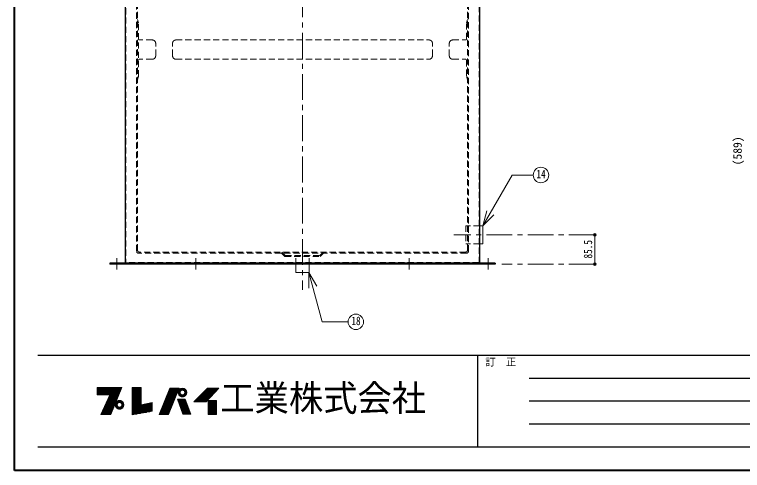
# Model space of a CAD drawing. Units: millimetres at full size, sheet at 1:15; details may follow other scales. Extents: x -3184 to 2891, y -2037 to 2178.
# Drawn here: x -3184 to -1067, y -2037 to -712 of the extents above; entities that cross this region are included whole.
import ezdxf
from ezdxf.enums import TextEntityAlignment as Align

# ---------------------------------------------------------------- set-up
doc = ezdxf.new("R2010")
doc.units = ezdxf.units.MM
doc.header["$LTSCALE"] = 15
doc.header["$PDMODE"] = 32
doc.header["$PDSIZE"] = 7.5
doc.linetypes.add('CHAIN1', pattern=[8, 5, -1, 1, -1])
doc.linetypes.add('DASHED1', pattern=[1.8, 1.2, -0.6])
doc.layers.add('0-0', color=7, linetype='Continuous', lineweight=18)
doc.styles.add('ＭＳ ゴシック', font='')
doc.styles.get('ＭＳ ゴシック').set_extended_font_data('MS Gothic')

msp = doc.modelspace()

# ---------------------------------------------------------------- linework, layer by layer
at = {"layer": '0-0', "color": 1, "lineweight": 40}
for p, q in [((-3184.2, -2037.13), (-3184.2, 2177.87)), ((2890.8, -2037.13), (-3184.2, -2037.13))]:
    msp.add_line(p, q, dxfattribs=at)
at = {"layer": '0-0', "color": 4, "linetype": 'CHAIN1', "lineweight": 9}
for p, q in [((-2346.7, 195.37), (-2346.7, -1512.13)), ((-1496.7, -1352.13), (-1906.7, -1352.13)), ((-2886.7, -1419.63), (-2886.7, -1452.63)), ((-2656.7, -1419.63), (-2656.7, -1452.63)), ((-2036.7, -1419.63), (-2036.7, -1452.63)), ((-1806.7, -1419.63), (-1806.7, -1452.63)), ((-1496.7, -1437.63), (-1766.7, -1437.63))]:
    msp.add_line(p, q, dxfattribs=at)
at = {"layer": '0-0', "color": 5, "lineweight": 25}
for p, q in [((-2862.2, -227.13), (-2862.2, -1432.63)), ((-1831.2, -1432.63), (-1831.2, -264.63)), ((-2906.7, -1434.63), (-2906.7, -1437.63)), ((-1786.7, -1434.63), (-2906.7, -1434.63))]:
    msp.add_line(p, q, dxfattribs=at)
at = {"layer": '0-0', "linetype": 'DASHED1'}
for p, q in [((-1866.7, -1397.13), (-1866.7, -225.13)), ((-1863.7, -1400.13), (-1863.7, -227.13)), ((-1833.2, -228.13), (-1833.2, -1431.63)), ((-2860.2, -612.17), (-2860.2, -1431.63)), ((-2829.7, -597.91), (-2829.7, -1400.13)), ((-2826.7, -1397.13), (-2826.7, -596.48)), ((-2724.7, -831.63), (-2724.7, -795.63)), ((-2714.7, -785.63), (-1978.7, -785.63)), ((-1968.7, -831.63), (-1968.7, -795.63)), ((-2714.7, -841.63), (-1978.7, -841.63)), ((-1868.7, -1405.13), (-2824.7, -1405.13)), ((-1871.7, -1402.13), (-2821.7, -1402.13)), ((-1834.2, -1432.63), (-2859.2, -1432.63)), ((-2842.2, -1434.63), (-2842.2, -1432.63)), ((-2663.7, -1434.63), (-2663.7, -1437.63)), ((-2649.7, -1434.63), (-2649.7, -1437.63)), ((-2043.7, -1434.63), (-2043.7, -1437.63)), ((-2029.7, -1434.63), (-2029.7, -1437.63)), ((-1851.2, -1434.63), (-1851.2, -1432.63))]:
    msp.add_line(p, q, dxfattribs=at)
at = {"layer": '0-0', "color": 4, "linetype": 'DASHED1', "lineweight": 9}
for p, q in [((-2826.7, -725.63), (-2823.7, -735.63)), ((-2823.7, -891.63), (-2823.7, -735.63)), ((-1866.7, -725.63), (-1869.7, -735.63)), ((-1869.7, -782.63), (-1869.7, -735.63)), ((-2783.7, -785.63), (-2820.7, -785.63)), ((-2773.7, -831.63), (-2773.7, -795.63)), ((-1919.7, -831.63), (-1919.7, -795.63)), ((-1909.7, -785.63), (-1872.7, -785.63)), ((-2783.7, -841.63), (-2820.7, -841.63)), ((-1909.7, -841.63), (-1872.7, -841.63)), ((-1869.7, -844.63), (-1869.7, -891.63)), ((-2826.7, -901.63), (-2823.7, -891.63)), ((-1866.7, -901.63), (-1869.7, -891.63)), ((-1871.7, -1325.63), (-1871.7, -1378.63)), ((-1831.2, -1325.63), (-1871.7, -1325.63)), ((-1831.2, -1378.63), (-1871.7, -1378.63)), ((-2406.7, -1402.13), (-2396.7, -1412.13)), ((-2396.7, -1412.13), (-2296.7, -1412.13)), ((-2365.7, -1437.63), (-2365.7, -1412.13)), ((-2327.7, -1437.63), (-2327.7, -1412.13)), ((-2286.7, -1402.13), (-2296.7, -1412.13)), ((-2285.46, -1405.13), (-2295.46, -1415.13)), ((-2893.7, -1434.63), (-2893.7, -1437.63)), ((-2879.7, -1434.63), (-2879.7, -1437.63)), ((-1813.7, -1434.63), (-1813.7, -1437.63)), ((-1799.7, -1434.63), (-1799.7, -1437.63))]:
    msp.add_line(p, q, dxfattribs=at)
at = {"layer": '0-0'}
for p, q in [((-1821.91, -1326.01), (-1736.64, -1178.32)), ((-1675.67, -1178.32), (-1736.64, -1178.32)), ((-1821.91, -1326.01), (-1810.26, -1282.54)), ((-1821.91, -1326.01), (-1790.09, -1294.19)), ((-1821.7, -1325.63), (-1831.2, -1325.63)), ((-2365.7, -1437.63), (-2365.7, -1462.13)), ((-2327.7, -1437.63), (-2327.7, -1462.13)), ((-2365.7, -1462.13), (-2327.7, -1462.13)), ((-2327.83, -1461.98), (-2305.33, -1500.95)), ((-2327.83, -1461.98), (-2327.83, -1506.98)), ((-2943.56, -1797.43), (-2872.44, -1797.43)), ((-2943.56, -1798.06), (-2872.71, -1798.06)), ((-2943.56, -1799), (-2873.1, -1799)), ((-2904.5, -1874.92), (-2872.05, -1796.48)), ((-2842.13, -1796.17), (-2842.13, -1875.86)), ((-2815.98, -1796.17), (-2842.13, -1796.17)), ((-2842.13, -1797.43), (-2815.98, -1797.43)), ((-2842.13, -1798.06), (-2815.98, -1798.06)), ((-2842.13, -1799), (-2815.98, -1799)), ((-2732.19, -1797.74), (-2763.69, -1874.29)), ((-2736.92, -1874.29), (-2705.1, -1797.74)), ((-2732.71, -1799), (-2705.63, -1799)), ((-2732.19, -1797.74), (-2705.1, -1797.74)), ((-2701.14, -1799), (-2690.8, -1799)), ((-2626.67, -1837.43), (-2589.81, -1797.74)), ((-2624.46, -1799), (-2590.98, -1799)), ((-2943.56, -1799.95), (-2873.49, -1799.95)), ((-2943.56, -1800.89), (-2873.88, -1800.89)), ((-2943.56, -1802.15), (-2874.4, -1802.15)), ((-2874.79, -1803.1), (-2943.56, -1803.1)), ((-2943.56, -1804.04), (-2875.18, -1804.04)), ((-2943.56, -1804.99), (-2875.57, -1804.99)), ((-2943.56, -1805.93), (-2875.96, -1805.93)), ((-2943.56, -1806.88), (-2876.35, -1806.88)), ((-2943.56, -1807.51), (-2876.61, -1807.51)), ((-2943.56, -1808.77), (-2877.14, -1808.77)), ((-2943.56, -1809.71), (-2877.53, -1809.71)), ((-2943.56, -1810.66), (-2877.92, -1810.66)), ((-2943.56, -1811.6), (-2878.31, -1811.6)), ((-2943.56, -1812.55), (-2878.7, -1812.55)), ((-2943.56, -1813.49), (-2879.09, -1813.49)), ((-2943.56, -1814.44), (-2879.48, -1814.44)), ((-2943.56, -1815.38), (-2879.87, -1815.38)), ((-2943.56, -1816.33), (-2880.26, -1816.33)), ((-2907.02, -1817.59), (-2943.56, -1817.59)), ((-2933.48, -1874.92), (-2907.02, -1817.59)), ((-2881.7, -1819.79), (-2908.04, -1819.79)), ((-2881.18, -1818.53), (-2907.46, -1818.53)), ((-2880.78, -1817.59), (-2907.02, -1817.59)), ((-2842.13, -1799.95), (-2815.98, -1799.95)), ((-2842.13, -1800.89), (-2815.98, -1800.89)), ((-2842.13, -1802.15), (-2815.98, -1802.15)), ((-2842.13, -1803.1), (-2815.98, -1803.1)), ((-2842.13, -1804.04), (-2815.98, -1804.04)), ((-2842.13, -1804.99), (-2815.98, -1804.99)), ((-2842.13, -1805.93), (-2815.98, -1805.93)), ((-2842.13, -1806.88), (-2815.98, -1806.88)), ((-2842.13, -1807.51), (-2815.98, -1807.51)), ((-2842.13, -1808.77), (-2815.98, -1808.77)), ((-2842.13, -1809.71), (-2815.98, -1809.71)), ((-2842.13, -1810.66), (-2815.98, -1810.66)), ((-2842.13, -1811.6), (-2815.98, -1811.6)), ((-2842.13, -1812.55), (-2815.98, -1812.55)), ((-2842.13, -1813.49), (-2815.98, -1813.49)), ((-2842.13, -1814.44), (-2815.98, -1814.44)), ((-2842.13, -1815.38), (-2815.98, -1815.38)), ((-2842.13, -1816.33), (-2815.98, -1816.33)), ((-2842.13, -1817.59), (-2815.98, -1817.59)), ((-2842.13, -1818.53), (-2815.98, -1818.53)), ((-2842.13, -1819.79), (-2815.98, -1819.79)), ((-2741.27, -1819.79), (-2714.27, -1819.79)), ((-2740.75, -1818.53), (-2713.75, -1818.53)), ((-2740.36, -1817.59), (-2713.35, -1817.59)), ((-2739.84, -1816.33), (-2712.83, -1816.33)), ((-2739.45, -1815.38), (-2712.44, -1815.38)), ((-2739.06, -1814.44), (-2712.04, -1814.44)), ((-2738.68, -1813.49), (-2711.65, -1813.49)), ((-2738.29, -1812.55), (-2711.26, -1812.55)), ((-2737.86, -1811.6), (-2710.86, -1811.6)), ((-2737.51, -1810.66), (-2710.47, -1810.66)), ((-2737.12, -1809.71), (-2710.08, -1809.71)), ((-2736.73, -1808.77), (-2709.69, -1808.77)), ((-2736.21, -1807.51), (-2709.16, -1807.51)), ((-2735.95, -1806.88), (-2708.9, -1806.88)), ((-2735.56, -1805.93), (-2708.51, -1805.93)), ((-2735.18, -1804.99), (-2708.12, -1804.99)), ((-2734.79, -1804.04), (-2707.72, -1804.04)), ((-2734.4, -1803.1), (-2707.33, -1803.1)), ((-2734.01, -1802.15), (-2706.94, -1802.15)), ((-2733.49, -1800.89), (-2706.41, -1800.89)), ((-2733.1, -1799.95), (-2706.05, -1799.95)), ((-2708.72, -1810.66), (-2702.72, -1810.66)), ((-2708.66, -1809.4), (-2702.6, -1809.4)), ((-2708.62, -1812.23), (-2702.53, -1812.23)), ((-2708.4, -1807.82), (-2702.09, -1807.82)), ((-2708.32, -1813.81), (-2701.94, -1813.81)), ((-2707.81, -1805.93), (-2700.79, -1805.93)), ((-2707.81, -1815.38), (-2700.79, -1815.38)), ((-2707.23, -1804.67), (-2699.09, -1804.67)), ((-2707.05, -1816.96), (-2698.39, -1816.96)), ((-2706.24, -1803.1), (-2685.7, -1803.1)), ((-2706, -1818.53), (-2685.94, -1818.53)), ((-2705.18, -1801.84), (-2686.76, -1801.84)), ((-2704.86, -1819.79), (-2687.07, -1819.79)), ((-2703.35, -1800.26), (-2688.59, -1800.26)), ((-2684.88, -1816.96), (-2693.55, -1816.96)), ((-2684.71, -1804.67), (-2692.85, -1804.67)), ((-2684.13, -1805.93), (-2691.15, -1805.93)), ((-2684.13, -1815.38), (-2691.15, -1815.38)), ((-2683.61, -1813.81), (-2690, -1813.81)), ((-2683.54, -1807.82), (-2689.84, -1807.82)), ((-2683.32, -1812.23), (-2689.41, -1812.23)), ((-2683.28, -1809.4), (-2689.34, -1809.4)), ((-2689.22, -1810.66), (-2683.22, -1810.66)), ((-2645.25, -1819.79), (-2610.29, -1819.79)), ((-2643.99, -1818.53), (-2609.12, -1818.53)), ((-2643.05, -1817.59), (-2608.24, -1817.59)), ((-2641.79, -1816.33), (-2607.07, -1816.33)), ((-2640.84, -1815.38), (-2606.19, -1815.38)), ((-2639.9, -1814.44), (-2605.32, -1814.44)), ((-2638.95, -1813.49), (-2604.44, -1813.49)), ((-2638.01, -1812.55), (-2603.56, -1812.55)), ((-2637.06, -1811.6), (-2602.68, -1811.6)), ((-2636.12, -1810.66), (-2601.81, -1810.66)), ((-2635.17, -1809.71), (-2600.84, -1809.71)), ((-2634.23, -1808.77), (-2600.05, -1808.77)), ((-2632.97, -1807.51), (-2598.88, -1807.51)), ((-2632.34, -1806.88), (-2598.3, -1806.88)), ((-2631.39, -1805.93), (-2597.42, -1805.93)), ((-2630.45, -1804.99), (-2596.54, -1804.99)), ((-2629.5, -1804.04), (-2595.66, -1804.04)), ((-2628.56, -1803.1), (-2594.79, -1803.1)), ((-2627.61, -1802.15), (-2593.91, -1802.15)), ((-2626.35, -1800.89), (-2592.74, -1800.89)), ((-2625.41, -1799.95), (-2591.86, -1799.95)), ((-2890.69, -1841.53), (-2918.07, -1841.53)), ((-2890.04, -1839.95), (-2917.34, -1839.95)), ((-2889.51, -1838.69), (-2916.76, -1838.69)), ((-2888.86, -1837.12), (-2916.03, -1837.12)), ((-2915.45, -1835.86), (-2888.34, -1835.86)), ((-2887.69, -1834.28), (-2914.72, -1834.28)), ((-2887.04, -1832.71), (-2914, -1832.71)), ((-2886.52, -1831.45), (-2913.42, -1831.45)), ((-2912.69, -1829.87), (-2885.87, -1829.87)), ((-2885.34, -1828.61), (-2912.11, -1828.61)), ((-2884.82, -1827.35), (-2911.43, -1827.35)), ((-2910.8, -1825.78), (-2884.17, -1825.78)), ((-2883.65, -1824.52), (-2910.22, -1824.52)), ((-2883, -1822.94), (-2909.49, -1822.94)), ((-2882.61, -1822), (-2909.05, -1822)), ((-2882.09, -1820.74), (-2908.47, -1820.74)), ((-2890.51, -1841.53), (-2883.49, -1841.53)), ((-2889.75, -1839.95), (-2881.09, -1839.95)), ((-2888.94, -1838.69), (-2868.4, -1838.69)), ((-2887.56, -1837.12), (-2869.77, -1837.12)), ((-2886.05, -1835.86), (-2871.29, -1835.86)), ((-2883.06, -1834.28), (-2874.28, -1834.28)), ((-2867.58, -1839.95), (-2876.25, -1839.95)), ((-2866.83, -1841.53), (-2873.85, -1841.53)), ((-2842.13, -1820.74), (-2815.98, -1820.74)), ((-2842.13, -1822), (-2815.98, -1822)), ((-2842.13, -1822.94), (-2815.98, -1822.94)), ((-2842.13, -1824.52), (-2815.98, -1824.52)), ((-2842.13, -1825.78), (-2815.98, -1825.78)), ((-2842.13, -1827.35), (-2815.98, -1827.35)), ((-2842.13, -1828.61), (-2815.98, -1828.61)), ((-2842.13, -1829.87), (-2815.98, -1829.87)), ((-2842.13, -1831.45), (-2815.98, -1831.45)), ((-2842.13, -1832.71), (-2815.98, -1832.71)), ((-2842.13, -1834.28), (-2815.98, -1834.28)), ((-2842.13, -1835.86), (-2815.98, -1835.86)), ((-2842.13, -1837.12), (-2815.98, -1837.12)), ((-2842.13, -1838.69), (-2815.98, -1838.69)), ((-2842.13, -1839.95), (-2815.98, -1839.95)), ((-2842.13, -1841.53), (-2815.98, -1841.53)), ((-2783.54, -1841.53), (-2792, -1841.53)), ((-2750.21, -1841.53), (-2723.3, -1841.53)), ((-2749.56, -1839.95), (-2722.65, -1839.95)), ((-2749.05, -1838.69), (-2722.12, -1838.69)), ((-2748.4, -1837.12), (-2721.47, -1837.12)), ((-2747.88, -1835.86), (-2720.95, -1835.86)), ((-2747.23, -1834.28), (-2720.29, -1834.28)), ((-2746.58, -1832.71), (-2719.64, -1832.71)), ((-2746.05, -1831.45), (-2719.11, -1831.45)), ((-2745.42, -1829.87), (-2718.46, -1829.87)), ((-2744.9, -1828.61), (-2717.93, -1828.61)), ((-2744.38, -1827.35), (-2717.41, -1827.35)), ((-2743.73, -1825.78), (-2716.76, -1825.78)), ((-2743.21, -1824.52), (-2716.23, -1824.52)), ((-2742.56, -1822.94), (-2715.58, -1822.94)), ((-2742.18, -1822), (-2715.19, -1822)), ((-2741.66, -1820.74), (-2714.66, -1820.74)), ((-2709.72, -1829.87), (-2687.66, -1829.87)), ((-2709.17, -1831.45), (-2687.08, -1831.45)), ((-2708.73, -1832.71), (-2686.62, -1832.71)), ((-2708.19, -1834.28), (-2686.04, -1834.28)), ((-2707.64, -1835.86), (-2685.46, -1835.86)), ((-2707.2, -1837.12), (-2684.99, -1837.12)), ((-2706.65, -1838.69), (-2684.41, -1838.69)), ((-2706.22, -1839.95), (-2683.95, -1839.95)), ((-2705.67, -1841.53), (-2683.36, -1841.53)), ((-2702.37, -1821.68), (-2689.57, -1821.68)), ((-2699.38, -1822.94), (-2692.56, -1822.94)), ((-2671.4, -1873.97), (-2687.78, -1829.56)), ((-2662.89, -1837.43), (-2626.67, -1837.43)), ((-2661.32, -1835.86), (-2625.21, -1835.86)), ((-2659.74, -1834.28), (-2623.74, -1834.28)), ((-2658.17, -1832.71), (-2622.28, -1832.71)), ((-2656.91, -1831.45), (-2621.11, -1831.45)), ((-2655.33, -1829.87), (-2619.65, -1829.87)), ((-2654.07, -1828.61), (-2618.48, -1828.61)), ((-2652.81, -1827.35), (-2617.31, -1827.35)), ((-2651.24, -1825.78), (-2615.85, -1825.78)), ((-2649.98, -1824.52), (-2614.68, -1824.52)), ((-2648.4, -1822.94), (-2613.21, -1822.94)), ((-2647.46, -1822), (-2612.34, -1822)), ((-2646.2, -1820.74), (-2611.17, -1820.74)), ((-2621, -1835.86), (-2597.06, -1835.86)), ((-2621, -1837.12), (-2597.06, -1837.12)), ((-2621, -1838.69), (-2597.06, -1838.69)), ((-2621, -1839.95), (-2597.06, -1839.95)), ((-2621, -1841.53), (-2597.06, -1841.53)), ((-2899.55, -1862.95), (-2927.95, -1862.95)), ((-2899.03, -1861.69), (-2927.37, -1861.69)), ((-2898.37, -1860.11), (-2926.65, -1860.11)), ((-2897.72, -1858.54), (-2925.92, -1858.54)), ((-2897.07, -1856.96), (-2925.19, -1856.96)), ((-2896.42, -1855.39), (-2924.47, -1855.39)), ((-2895.9, -1854.13), (-2923.88, -1854.13)), ((-2895.25, -1852.55), (-2923.16, -1852.55)), ((-2894.6, -1850.98), (-2922.43, -1850.98)), ((-2893.81, -1849.09), (-2921.51, -1849.09)), ((-2893.29, -1847.83), (-2920.98, -1847.83)), ((-2892.64, -1846.25), (-2920.25, -1846.25)), ((-2919.67, -1844.99), (-2892.12, -1844.99)), ((-2891.47, -1843.42), (-2918.94, -1843.42)), ((-2891.42, -1846.25), (-2885.42, -1846.25)), ((-2891.36, -1844.99), (-2885.3, -1844.99)), ((-2891.32, -1847.83), (-2885.23, -1847.83)), ((-2891.1, -1843.42), (-2884.79, -1843.42)), ((-2891.1, -1849.09), (-2884.79, -1849.09)), ((-2890.51, -1850.98), (-2883.49, -1850.98)), ((-2889.75, -1852.55), (-2881.09, -1852.55)), ((-2888.7, -1854.13), (-2868.64, -1854.13)), ((-2887.56, -1855.39), (-2869.77, -1855.39)), ((-2885.59, -1856.96), (-2871.75, -1856.96)), ((-2882.08, -1858.54), (-2875.26, -1858.54)), ((-2867.58, -1852.55), (-2876.25, -1852.55)), ((-2866.83, -1850.98), (-2873.85, -1850.98)), ((-2866.24, -1843.42), (-2872.54, -1843.42)), ((-2866.24, -1849.09), (-2872.54, -1849.09)), ((-2866.02, -1847.83), (-2872.11, -1847.83)), ((-2865.98, -1844.99), (-2872.04, -1844.99)), ((-2871.92, -1846.25), (-2865.92, -1846.25)), ((-2842.13, -1843.42), (-2815.98, -1843.42)), ((-2842.13, -1844.99), (-2815.98, -1844.99)), ((-2842.13, -1846.25), (-2815.98, -1846.25)), ((-2842.13, -1847.83), (-2783.54, -1847.83)), ((-2842.13, -1849.09), (-2783.54, -1849.09)), ((-2842.13, -1850.98), (-2783.54, -1850.98)), ((-2842.13, -1852.55), (-2783.54, -1852.55)), ((-2842.13, -1854.13), (-2783.54, -1854.13)), ((-2842.13, -1855.39), (-2783.54, -1855.39)), ((-2842.13, -1856.96), (-2783.54, -1856.96)), ((-2842.13, -1858.54), (-2783.54, -1858.54)), ((-2842.13, -1860.11), (-2783.54, -1860.11)), ((-2842.13, -1861.69), (-2783.54, -1861.69)), ((-2842.13, -1862.95), (-2783.54, -1862.95)), ((-2783.54, -1846.25), (-2813.16, -1846.25)), ((-2783.54, -1844.99), (-2807.52, -1844.99)), ((-2783.54, -1843.42), (-2800.47, -1843.42)), ((-2759.03, -1862.95), (-2732.21, -1862.95)), ((-2758.51, -1861.69), (-2731.68, -1861.69)), ((-2757.86, -1860.11), (-2731.03, -1860.11)), ((-2757.21, -1858.54), (-2730.37, -1858.54)), ((-2756.56, -1856.96), (-2729.72, -1856.96)), ((-2755.92, -1855.39), (-2729.06, -1855.39)), ((-2755.4, -1854.13), (-2728.54, -1854.13)), ((-2754.75, -1852.55), (-2727.89, -1852.55)), ((-2754.1, -1850.98), (-2727.23, -1850.98)), ((-2753.32, -1849.09), (-2726.44, -1849.09)), ((-2752.81, -1847.83), (-2725.92, -1847.83)), ((-2752.16, -1846.25), (-2725.26, -1846.25)), ((-2751.64, -1844.99), (-2724.74, -1844.99)), ((-2750.99, -1843.42), (-2724.09, -1843.42)), ((-2705.01, -1843.42), (-2682.67, -1843.42)), ((-2704.47, -1844.99), (-2682.09, -1844.99)), ((-2704.03, -1846.25), (-2681.62, -1846.25)), ((-2703.48, -1847.83), (-2681.04, -1847.83)), ((-2703.04, -1849.09), (-2680.58, -1849.09)), ((-2702.39, -1850.98), (-2679.88, -1850.98)), ((-2701.84, -1852.55), (-2679.3, -1852.55)), ((-2701.32, -1854.13), (-2678.72, -1854.13)), ((-2700.85, -1855.39), (-2678.25, -1855.39)), ((-2700.31, -1856.96), (-2677.67, -1856.96)), ((-2699.76, -1858.54), (-2677.09, -1858.54)), ((-2699.21, -1860.11), (-2676.51, -1860.11)), ((-2698.66, -1861.69), (-2675.93, -1861.69)), ((-2698.23, -1862.95), (-2675.47, -1862.95)), ((-2621, -1843.42), (-2597.06, -1843.42)), ((-2621, -1844.99), (-2597.06, -1844.99)), ((-2621, -1846.25), (-2597.06, -1846.25)), ((-2621, -1847.83), (-2597.06, -1847.83)), ((-2621, -1849.09), (-2597.06, -1849.09)), ((-2621, -1850.98), (-2597.06, -1850.98)), ((-2621, -1852.55), (-2597.06, -1852.55)), ((-2621, -1854.13), (-2597.06, -1854.13)), ((-2621, -1855.39), (-2597.06, -1855.39)), ((-2621, -1856.96), (-2597.06, -1856.96)), ((-2621, -1858.54), (-2597.06, -1858.54)), ((-2621, -1860.11), (-2597.06, -1860.11)), ((-2621, -1861.69), (-2597.06, -1861.69)), ((-2621, -1862.95), (-2597.06, -1862.95)), ((-2933.48, -1874.92), (-2904.5, -1874.92)), ((-2903.85, -1873.34), (-2932.75, -1873.34)), ((-2903.07, -1871.45), (-2931.88, -1871.45)), ((-2902.41, -1869.88), (-2931.15, -1869.88)), ((-2901.76, -1868.3), (-2930.43, -1868.3)), ((-2900.98, -1866.41), (-2929.55, -1866.41)), ((-2900.33, -1864.84), (-2928.83, -1864.84)), ((-2842.13, -1864.84), (-2783.54, -1864.84)), ((-2842.13, -1866.41), (-2790.43, -1866.41)), ((-2842.13, -1868.3), (-2800.77, -1868.3)), ((-2842.13, -1869.88), (-2809.39, -1869.88)), ((-2842.13, -1871.45), (-2818, -1871.45)), ((-2842.13, -1873.34), (-2828.34, -1873.34)), ((-2736.92, -1874.29), (-2763.69, -1874.29)), ((-2763.31, -1873.34), (-2736.53, -1873.34)), ((-2762.53, -1871.45), (-2735.74, -1871.45)), ((-2761.88, -1869.88), (-2735.09, -1869.88)), ((-2761.23, -1868.3), (-2734.43, -1868.3)), ((-2760.45, -1866.41), (-2733.65, -1866.41)), ((-2759.81, -1864.84), (-2732.99, -1864.84)), ((-2697.57, -1864.84), (-2674.77, -1864.84)), ((-2696.91, -1866.41), (-2674.19, -1866.41)), ((-2696.36, -1868.3), (-2673.49, -1868.3)), ((-2695.82, -1869.88), (-2672.91, -1869.88)), ((-2695.27, -1871.45), (-2672.33, -1871.45)), ((-2694.61, -1873.34), (-2671.63, -1873.34)), ((-2694.39, -1873.97), (-2671.4, -1873.97)), ((-2621, -1864.84), (-2597.06, -1864.84)), ((-2621, -1866.41), (-2597.06, -1866.41)), ((-2621, -1868.3), (-2597.06, -1868.3)), ((-2621, -1869.88), (-2597.06, -1869.88)), ((-2621, -1871.45), (-2597.06, -1871.45)), ((-2621, -1873.34), (-2597.06, -1873.34))]:
    msp.add_line(p, q, dxfattribs=at)
at = {"layer": '0-0', "color": 4, "lineweight": 9}
msp.add_line((-1496.7, -1352.13), (-1496.7, -1437.63), dxfattribs=at)
at = {"layer": '0-0', "color": 6, "lineweight": 25}
for p, q in [((-3116.7, -1701.77), (2823.3, -1701.77)), ((-1837.42, -1701.77), (-1837.42, -1969.63)), ((-1687.42, -1768.74), (-294.56, -1768.74)), ((-294.56, -1835.7), (-1687.42, -1835.7)), ((-294.56, -1902.67), (-1687.42, -1902.67)), ((2823.3, -1969.63), (-3116.7, -1969.63))]:
    msp.add_line(p, q, dxfattribs=at)
at = {"layer": '0-0'}
for points in [[(-1821.7, -1325.63), (-1821.7, -1378.63), (-1831.2, -1378.63)], [(-2327.83, -1461.98), (-2289.46, -1605.17), (-2214.01, -1605.17)], [(-2943.56, -1817.59), (-2943.56, -1796.48), (-2872.05, -1796.48)], [(-2842.13, -1875.86), (-2783.54, -1865.15), (-2783.54, -1839.64), (-2815.98, -1846.88), (-2815.98, -1796.17)], [(-2662.89, -1837.43), (-2623.2, -1797.74), (-2589.81, -1797.74)], [(-2694.39, -1873.97), (-2709.83, -1829.56), (-2687.78, -1829.56)]]:
    msp.add_lwpolyline(points, dxfattribs=at)
at = {"layer": '0-0', "color": 4, "linetype": 'DASHED1', "lineweight": 9}
msp.add_lwpolyline([(-2407.94, -1405.13), (-2397.94, -1415.13), (-2295.46, -1415.13)], dxfattribs=at)
at = {"layer": '0-0', "color": 5, "lineweight": 25}
msp.add_lwpolyline([(-1786.7, -1434.63), (-1786.7, -1437.63), (-2906.7, -1437.63)], dxfattribs=at)
at = {"layer": '0-0'}
msp.add_lwpolyline([(-2621, -1834.28), (-2621, -1874.92), (-2597.06, -1874.92), (-2597.06, -1834.28)], close=True, dxfattribs=at)
for centre, radius in [((-1653.17, -1178.32), 22.5), ((-2191.51, -1605.17), 22.5), ((-2695.97, -1810.66), 12.75), ((-2695.97, -1810.66), 6.75), ((-2878.67, -1846.25), 12.75), ((-2878.67, -1846.25), 6.75)]:
    msp.add_circle(centre, radius, dxfattribs=at)
at = {"layer": '0-0', "color": 4, "linetype": 'DASHED1', "lineweight": 9}
for centre, radius, start, end in [((-2820.7, -782.63), 3, 180, 270), ((-1872.7, -782.63), 3, 270, 0), ((-2783.7, -795.63), 10, 0, 90), ((-1909.7, -795.63), 10, 90, 180), ((-2820.7, -844.63), 3, 90, 180), ((-2783.7, -831.63), 10, 270, 0), ((-1909.7, -831.63), 10, 180, 270), ((-1872.7, -844.63), 3, 0, 90)]:
    msp.add_arc(centre, radius, start, end, dxfattribs=at)
at = {"layer": '0-0', "linetype": 'DASHED1'}
for centre, radius, start, end in [((-2714.7, -795.63), 10, 90, 180), ((-1978.7, -795.63), 10, 0, 90), ((-2714.7, -831.63), 10, 180, 270), ((-1978.7, -831.63), 10, 270, 0), ((-2821.7, -1397.13), 5, 180, 270), ((-1871.7, -1397.13), 5, 270, 0), ((-2824.7, -1400.13), 5, 180, 270), ((-1868.7, -1400.13), 5, 270, 0), ((-2859.2, -1431.63), 1, 180, 270), ((-1834.2, -1431.63), 1, 270, 0)]:
    msp.add_arc(centre, radius, start, end, dxfattribs=at)
at = {"layer": '0-0', "color": 5, "lineweight": 25}
for centre, start, end in [((-2860.2, -1432.63), 180, 270), ((-1833.2, -1432.63), 270, 0)]:
    msp.add_arc(centre, 2, start, end, dxfattribs=at)
at = {"layer": '0-0', "color": 1}
for p in [(-1496.7, -1352.13), (-1496.7, -1437.63)]:
    msp.add_point(p, dxfattribs=at)

# ---------------------------------------------------------------- texts
at = {"layer": '0-0', "style": 'ＭＳ ゴシック'}
msp.add_text('(589)', height=24.74, rotation=90, dxfattribs=at).set_placement((-1061.7, -1150.07), align=Align.BOTTOM_LEFT)
for s, height, width, p in [('14', 24.74, 0.8, (-1666.3, -1195.19)), ('18', 24.74, 0.8, (-2204.63, -1622.05)), ('工業株式会社', 76.98, 0.95, (-2585.81, -1888.2))]:
    msp.add_text(s, height=height, dxfattribs=dict(at, width=width)).set_placement(p, align=Align.BOTTOM_LEFT)
at = {"layer": '0-0', "style": 'ＭＳ ゴシック', "width": 0.8}
msp.add_text('85.5', height=24.74, rotation=90, dxfattribs=at).set_placement((-1496.7, -1421.13), align=Align.BOTTOM_LEFT)
at = {"layer": '0-0', "style": 'ＭＳ ゴシック'}
msp.add_text('訂\u3000正', height=21.99, dxfattribs=at).set_placement((-1814.92, -1739.27), align=Align.BOTTOM_LEFT)

doc.saveas('drawing.dxf')
